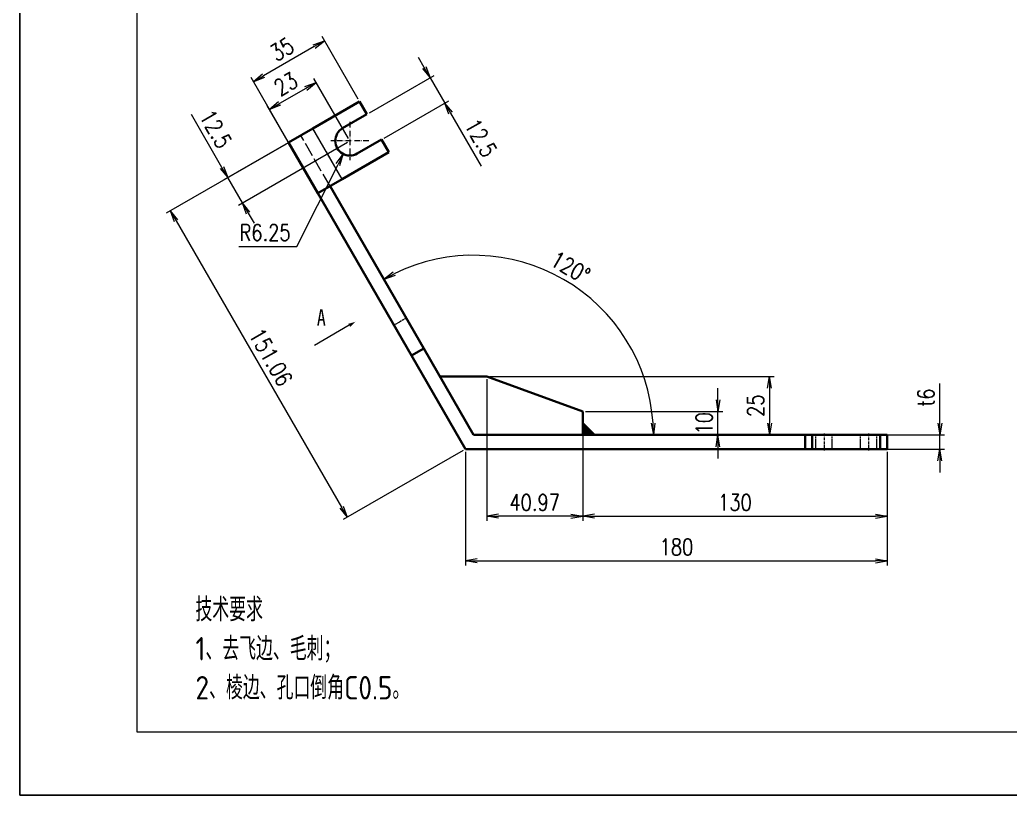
# Model space of a CAD drawing. Header units: millimetres. Extents: x -50143 to 104182, y -50696 to 54072.
# Drawn here: x -45632.8 to -45210.1, y 53474 to 53805 of the extents above; entities that cross this region are included whole.
import ezdxf
from ezdxf.enums import TextEntityAlignment as Align

# ---------------------------------------------------------------- set-up
doc = ezdxf.new("R2010")
doc.units = ezdxf.units.MM
doc.header["$LTSCALE"] = 0.5
doc.linetypes.add('DASHDOT', pattern=[18.5, 12, -3, 0.5, -3])
doc.linetypes.add('DASHED', pattern=[15, 12, -3])
for name, color, linetype, lineweight in [('DRAWING', 7, 'Continuous', 35), ('图框', 7, 'Continuous', 18), ('标注线', 3, 'Continuous', 18), ('粗实线', 7, 'Continuous', 35)]:
    doc.layers.add(name, color=color, linetype=linetype, lineweight=lineweight)
doc.layers.add('打印', color=7, linetype='Continuous', lineweight=15, plot=False)
doc.layers.add('打印-禁用', color=7, linetype='Continuous', lineweight=15, plot=False)
doc.layers.add('材质', color=7, linetype='Continuous')
doc.styles.add('DIM', font='romans.shx', dxfattribs={"width": 0.8, "bigfont": 'bigfont.shx'})
doc.styles.add('国标', font='simfang.ttf', dxfattribs={"width": 0.8})
doc.styles.add('机械长仿宋', font='gbenor.shx', dxfattribs={"height": 1, "bigfont": 'gbcbig.shx'})
doc.dimstyles.new('DEH 1-2', dxfattribs={"dimscale": 2, "dimtxt": 3.5, "dimasz": 2.5, "dimexe": 1, "dimexo": 0.625, "dimgap": 1.2, "dimtad": 1, "dimtoh": 1, "dimdsep": 46, "dimtxsty": 'DIM', "dimblk": 'OPEN', "dimcen": 0, "dimclrd": 8, "dimclre": 8, "dimclrt": 2, "dimazin": 2, "dimtfac": 0.5, "dimtmove": 0, "dimatfit": 3, "dimldrblk": 'OPEN', "dimfxl": 0, "dimtolj": 2, "dimlwd": 18, "dimlwe": 18, "dimarcsym": 0})
doc.dimstyles.new('DEH 1-2$0', dxfattribs={"dimscale": 2, "dimtxt": 3.5, "dimasz": 2.5, "dimexe": 1, "dimexo": 0.625, "dimgap": 1.2, "dimtad": 1, "dimdsep": 46, "dimtxsty": 'DIM', "dimblk": 'OPEN', "dimcen": 0, "dimclrd": 8, "dimclre": 8, "dimclrt": 2, "dimazin": 2, "dimtfac": 0.5, "dimtmove": 0, "dimatfit": 3, "dimldrblk": 'OPEN', "dimfxl": 0, "dimtolj": 2, "dimlwd": 13, "dimlwe": 13, "dimarcsym": 0})
doc.dimstyles.new('DEH 1-2$4', dxfattribs={"dimscale": 2, "dimtxt": 3.5, "dimasz": 2.5, "dimexe": 1, "dimexo": 0.625, "dimgap": 1.2, "dimtad": 1, "dimtoh": 1, "dimdsep": 46, "dimtxsty": 'DIM', "dimblk": 'OPEN', "dimcen": 0, "dimclrd": 8, "dimclre": 8, "dimclrt": 2, "dimazin": 2, "dimtfac": 0.5, "dimtofl": 0, "dimtmove": 0, "dimatfit": 3, "dimldrblk": 'OPEN', "dimfxl": 0, "dimtolj": 2, "dimlwd": 18, "dimlwe": 18, "dimarcsym": 0})

# ---------------------------------------------------------------- blocks, each defined once
blk = doc.blocks.new('GZDEH零件A3图框V01版')
at = {"layer": '图框', "linetype": 'Continuous'}
for p, q in [((2882.49, -1554.46), (2882.49, -1832.96)), ((2882.49, -1832.96), (3272.49, -1832.96))]:
    blk.add_line(p, q, dxfattribs=at)
at = {"layer": '打印-禁用', "linetype": 'Continuous'}
for p, q in [((2857.49, -1549.46), (2857.49, -1846.46)), ((2857.49, -1846.46), (3277.49, -1846.46))]:
    blk.add_line(p, q, dxfattribs=at)
blk = doc.blocks.new('DEH A3')
at = {"layer": '图框'}
blk.add_blockref('GZDEH零件A3图框V01版', (-2857.49, 1846.46), dxfattribs=at)
blk = doc.blocks.new('_Open')
at = {"color": 0, "linetype": 'ByBlock', "lineweight": -2}
for p, q in [((-1, 0.167), (0, 0)), ((-1, -0.167), (0, 0)), ((0, 0), (-1, 0))]:
    blk.add_line(p, q, dxfattribs=at)
blk = doc.blocks.new('*D456')
at = {"layer": 'Defpoints', "color": 0, "transparency": 16777216}
for p in [(-45442.59, 53621.76), (-45262.59, 53621.76), (-45262.59, 53574.06)]:
    blk.add_point(p, dxfattribs=at)
at = {"layer": '标注线', "color": 8, "lineweight": 13, "transparency": 16777216}
for p, q in [((-45442.59, 53620.51), (-45442.59, 53572.06)), ((-45262.59, 53620.51), (-45262.59, 53572.06)), ((-45437.59, 53574.06), (-45267.59, 53574.06))]:
    blk.add_line(p, q, dxfattribs=at)
at = {"layer": '标注线', "color": 8, "lineweight": 13, "transparency": 16777216, "xscale": 5, "yscale": 5, "zscale": 5, "rotation": 180}
blk.add_blockref('_Open', (-45442.59, 53574.06), dxfattribs=at)
at = {"layer": '标注线', "color": 8, "lineweight": 13, "transparency": 16777216, "xscale": 5, "yscale": 5, "zscale": 5}
blk.add_blockref('_Open', (-45262.59, 53574.06), dxfattribs=at)
at = {"layer": '标注线', "color": 2, "transparency": 16777216, "insert": (-45352.59, 53579.96), "char_height": 7, "attachment_point": 5, "style": 'DIM'}
blk.add_mtext('\\A2;180', dxfattribs=at)
blk = doc.blocks.new('*D457')
at = {"layer": 'Defpoints', "color": 0, "transparency": 16777216}
for p in [(-45518.12, 53752.58), (-45442.59, 53621.76), (-45493.04, 53592.63)]:
    blk.add_point(p, dxfattribs=at)
at = {"layer": '标注线', "color": 8, "lineweight": 13, "transparency": 16777216}
for p, q in [((-45519.2, 53751.95), (-45570.3, 53722.45)), ((-45566.07, 53719.12), (-45495.54, 53596.96)), ((-45443.67, 53621.13), (-45494.77, 53591.63))]:
    blk.add_line(p, q, dxfattribs=at)
at = {"layer": '标注线', "color": 8, "lineweight": 13, "transparency": 16777216, "xscale": 5, "yscale": 5, "zscale": 5}
for p, rotation in [((-45568.57, 53723.45), 119.999924196127), ((-45493.04, 53592.63), 299.999924196127)]:
    blk.add_blockref('_Open', p, dxfattribs=dict(at, rotation=rotation))
at = {"layer": '标注线', "color": 2, "transparency": 16777216, "insert": (-45525.7, 53660.99), "char_height": 7, "attachment_point": 5, "rotation": 299.9999, "style": 'DIM'}
blk.add_mtext('\\A2;151.06', dxfattribs=at)
blk = doc.blocks.new('*D458')
at = {"layer": 'Defpoints', "color": 0, "transparency": 16777216}
for p in [(-45533.11, 53778.55), (-45487.81, 53770.08), (-45518.12, 53752.58)]:
    blk.add_point(p, dxfattribs=at)
at = {"layer": '标注线', "color": 8, "lineweight": 13, "transparency": 16777216}
for p, q in [((-45488.43, 53771.16), (-45503.8, 53797.78)), ((-45507.13, 53793.55), (-45528.78, 53781.05)), ((-45518.74, 53753.66), (-45534.11, 53780.28))]:
    blk.add_line(p, q, dxfattribs=at)
at = {"layer": '标注线', "color": 8, "lineweight": 13, "transparency": 16777216, "xscale": 5, "yscale": 5, "zscale": 5}
for p, rotation in [((-45502.8, 53796.05), 30.00000037698202), ((-45533.11, 53778.55), 210.0000003769821)]:
    blk.add_blockref('_Open', p, dxfattribs=dict(at, rotation=rotation))
at = {"layer": '标注线', "color": 2, "transparency": 16777216, "insert": (-45520.9, 53792.41), "char_height": 7, "attachment_point": 5, "rotation": 30, "style": 'DIM'}
blk.add_mtext('\\A2;35', dxfattribs=at)
blk = doc.blocks.new('*D459')
at = {"layer": 'Defpoints', "color": 0, "transparency": 16777216}
for p in [(-45526.28, 53766.72), (-45491.95, 53753.25), (-45511.87, 53741.75)]:
    blk.add_point(p, dxfattribs=at)
at = {"layer": '标注线', "color": 8, "lineweight": 13, "transparency": 16777216}
for p, q in [((-45492.57, 53754.33), (-45507.36, 53779.95)), ((-45510.69, 53775.72), (-45521.95, 53769.22)), ((-45512.49, 53742.83), (-45527.28, 53768.45))]:
    blk.add_line(p, q, dxfattribs=at)
at = {"layer": '标注线', "color": 8, "lineweight": 13, "transparency": 16777216, "xscale": 5, "yscale": 5, "zscale": 5}
for p, rotation in [((-45506.36, 53778.22), 30.00000037697099), ((-45526.28, 53766.72), 210.0000003769711)]:
    blk.add_blockref('_Open', p, dxfattribs=dict(at, rotation=rotation))
at = {"layer": '标注线', "color": 2, "transparency": 16777216, "insert": (-45519.27, 53777.58), "char_height": 7, "attachment_point": 5, "rotation": 30, "style": 'DIM'}
blk.add_mtext('\\A2;23', dxfattribs=at)
blk = doc.blocks.new('*D460')
at = {"layer": 'Defpoints', "color": 0, "transparency": 16777216}
for p in [(-45498.2, 53764.08), (-45491.95, 53753.25), (-45544.05, 53737.6)]:
    blk.add_point(p, dxfattribs=at)
at = {"layer": '标注线', "color": 8, "lineweight": 13, "transparency": 16777216}
for p, q in [((-45546.55, 53741.93), (-45559.58, 53764.51)), ((-45499.28, 53763.45), (-45545.78, 53736.6)), ((-45493.03, 53752.63), (-45539.53, 53725.78)), ((-45537.8, 53726.78), (-45544.05, 53737.6)), ((-45535.3, 53722.45), (-45532.8, 53718.12))]:
    blk.add_line(p, q, dxfattribs=at)
at = {"layer": '标注线', "color": 8, "lineweight": 13, "transparency": 16777216, "xscale": 5, "yscale": 5, "zscale": 5}
for p, rotation in [((-45544.05, 53737.6), 300.000000376985), ((-45537.8, 53726.78), 120.0000003769851)]:
    blk.add_blockref('_Open', p, dxfattribs=dict(at, rotation=rotation))
at = {"layer": '标注线', "color": 2, "transparency": 16777216, "insert": (-45549.21, 53758.34), "char_height": 7, "attachment_point": 5, "rotation": 300, "style": 'DIM'}
blk.add_mtext('\\A2;12.5', dxfattribs=at)
blk = doc.blocks.new('*D461')
at = {"layer": 'Defpoints', "color": 0, "transparency": 16777216}
for p in [(-45451.44, 53769.42), (-45484.68, 53764.66), (-45478.43, 53753.84)]:
    blk.add_point(p, dxfattribs=at)
at = {"layer": '标注线', "color": 8, "lineweight": 13, "transparency": 16777216}
for p, q in [((-45460.19, 53784.58), (-45462.69, 53788.91)), ((-45483.6, 53765.29), (-45455.96, 53781.25)), ((-45457.69, 53780.25), (-45451.44, 53769.42)), ((-45477.35, 53754.46), (-45449.71, 53770.42)), ((-45448.94, 53765.09), (-45435.91, 53742.52))]:
    blk.add_line(p, q, dxfattribs=at)
at = {"layer": '标注线', "color": 8, "lineweight": 13, "transparency": 16777216, "xscale": 5, "yscale": 5, "zscale": 5}
for p, rotation in [((-45457.69, 53780.25), 300.0016790494849), ((-45451.44, 53769.42), 120.0016790494849)]:
    blk.add_blockref('_Open', p, dxfattribs=dict(at, rotation=rotation))
at = {"layer": '标注线', "color": 2, "transparency": 16777216, "insert": (-45436.07, 53754.59), "char_height": 7, "attachment_point": 5, "rotation": 300.0017, "style": 'DIM'}
blk.add_mtext('\\A2;12.5', dxfattribs=at)
blk = doc.blocks.new('*D462')
at = {"layer": 'Defpoints', "color": 0, "transparency": 16777216}
for p in [(-45491.95, 53753.25), (-45494.75, 53747.67)]:
    blk.add_point(p, dxfattribs=at)
at = {"layer": '标注线', "color": 8, "lineweight": 18, "transparency": 16777216}
for p, q in [((-45514.55, 53708.27), (-45497, 53743.2)), ((-45539.35, 53708.27), (-45514.55, 53708.27))]:
    blk.add_line(p, q, dxfattribs=at)
at = {"layer": '标注线', "color": 8, "lineweight": 18, "transparency": 16777216, "xscale": 5, "yscale": 5, "zscale": 5, "rotation": 63.31867424907331}
blk.add_blockref('_Open', (-45494.75, 53747.67), dxfattribs=at)
at = {"layer": '标注线', "color": 2, "transparency": 16777216, "insert": (-45528.15, 53714.17), "char_height": 7, "attachment_point": 5, "style": 'DIM'}
blk.add_mtext('\\A2;R6.25', dxfattribs=at)
blk = doc.blocks.new('*D463')
at = {"layer": 'Defpoints', "color": 0, "transparency": 16777216}
for p in [(-45380.36, 53677.07), (-45460.42, 53664.64), (-45439.12, 53627.76), (-45439.12, 53627.76), (-45297.59, 53627.76)]:
    blk.add_point(p, dxfattribs=at)
at = {"layer": '标注线', "color": 8, "lineweight": 18, "transparency": 16777216}
blk.add_line((-45461.04, 53665.73), (-45478.48, 53695.93), dxfattribs=at)
blk.add_arc((-45439.12, 53627.76), 76.71, 3.7352, 116.2641, dxfattribs=at)
at = {"layer": '标注线', "color": 8, "lineweight": 18, "transparency": 16777216, "xscale": 5, "yscale": 5, "zscale": 5}
for p, rotation in [((-45477.48, 53694.19), 208.1317090295654), ((-45362.41, 53627.76), 271.8675765686627)]:
    blk.add_blockref('_Open', p, dxfattribs=dict(at, rotation=rotation))
at = {"layer": '标注线', "color": 2, "transparency": 16777216, "insert": (-45397.82, 53699.3), "char_height": 7, "attachment_point": 5, "rotation": 329.9996, "style": 'DIM'}
blk.add_mtext('\\A2;120\\M+1818B', dxfattribs=at)
blk = doc.blocks.new('*D464')
at = {"layer": 'Defpoints', "color": 0, "transparency": 16777216}
for p in [(-45309.25, 53627.76), (-45240.19, 53627.76), (-45311.54, 53621.76)]:
    blk.add_point(p, dxfattribs=at)
at = {"layer": '标注线', "color": 8, "lineweight": 13, "transparency": 16777216}
for p, q in [((-45240.19, 53632.76), (-45240.19, 53649.76)), ((-45308, 53627.76), (-45238.19, 53627.76)), ((-45240.19, 53621.76), (-45240.19, 53627.76)), ((-45310.29, 53621.76), (-45238.19, 53621.76)), ((-45240.19, 53616.76), (-45240.19, 53611.76))]:
    blk.add_line(p, q, dxfattribs=at)
at = {"layer": '标注线', "color": 8, "lineweight": 13, "transparency": 16777216, "xscale": 5, "yscale": 5, "zscale": 5}
for p, rotation in [((-45240.19, 53627.76), 270), ((-45240.19, 53621.76), 90)]:
    blk.add_blockref('_Open', p, dxfattribs=dict(at, rotation=rotation))
at = {"layer": '标注线', "color": 2, "transparency": 16777216, "insert": (-45246.09, 53643.76), "char_height": 7, "attachment_point": 5, "rotation": 90, "style": 'DIM'}
blk.add_mtext('\\A2;{\\Fromans,bigfont|c134;t}6', dxfattribs=at)
blk = doc.blocks.new('*D465')
at = {"layer": 'Defpoints', "color": 0, "transparency": 16777216}
for p in [(-45392.59, 53637.76), (-45334.85, 53637.76), (-45392.59, 53627.76)]:
    blk.add_point(p, dxfattribs=at)
at = {"layer": '标注线', "color": 8, "lineweight": 13, "transparency": 16777216}
for p, q in [((-45334.85, 53642.76), (-45334.85, 53647.76)), ((-45391.34, 53637.76), (-45332.85, 53637.76)), ((-45334.85, 53627.76), (-45334.85, 53637.76)), ((-45391.34, 53627.76), (-45332.85, 53627.76)), ((-45334.85, 53622.76), (-45334.85, 53617.76))]:
    blk.add_line(p, q, dxfattribs=at)
at = {"layer": '标注线', "color": 8, "lineweight": 13, "transparency": 16777216, "xscale": 5, "yscale": 5, "zscale": 5}
for p, rotation in [((-45334.85, 53637.76), 270), ((-45334.85, 53627.76), 90)]:
    blk.add_blockref('_Open', p, dxfattribs=dict(at, rotation=rotation))
at = {"layer": '标注线', "color": 2, "transparency": 16777216, "insert": (-45340.75, 53632.76), "char_height": 7, "attachment_point": 5, "rotation": 90, "style": 'DIM'}
blk.add_mtext('\\A2;10', dxfattribs=at)
blk = doc.blocks.new('*D466')
at = {"layer": 'Defpoints', "color": 0, "transparency": 16777216}
for p in [(-45433.56, 53652.76), (-45423.48, 53627.76), (-45312.89, 53627.76)]:
    blk.add_point(p, dxfattribs=at)
at = {"layer": '标注线', "color": 8, "lineweight": 13, "transparency": 16777216}
for p, q in [((-45432.31, 53652.76), (-45310.89, 53652.76)), ((-45312.89, 53647.76), (-45312.89, 53632.76)), ((-45422.23, 53627.76), (-45310.89, 53627.76))]:
    blk.add_line(p, q, dxfattribs=at)
at = {"layer": '标注线', "color": 8, "lineweight": 13, "transparency": 16777216, "xscale": 5, "yscale": 5, "zscale": 5}
for p, rotation in [((-45312.89, 53652.76), 90), ((-45312.89, 53627.76), 270)]:
    blk.add_blockref('_Open', p, dxfattribs=dict(at, rotation=rotation))
at = {"layer": '标注线', "color": 2, "transparency": 16777216, "insert": (-45318.79, 53640.26), "char_height": 7, "attachment_point": 5, "rotation": 90, "style": 'DIM'}
blk.add_mtext('\\A2;25', dxfattribs=at)
blk = doc.blocks.new('*D467')
at = {"layer": 'Defpoints', "color": 0, "transparency": 16777216}
for p in [(-45392.59, 53637.76), (-45262.59, 53621.76), (-45262.59, 53593.06)]:
    blk.add_point(p, dxfattribs=at)
at = {"layer": '标注线', "color": 8, "lineweight": 13, "transparency": 16777216}
for p, q in [((-45392.59, 53636.51), (-45392.59, 53591.06)), ((-45262.59, 53620.51), (-45262.59, 53591.06)), ((-45387.59, 53593.06), (-45267.59, 53593.06))]:
    blk.add_line(p, q, dxfattribs=at)
at = {"layer": '标注线', "color": 8, "lineweight": 13, "transparency": 16777216, "xscale": 5, "yscale": 5, "zscale": 5, "rotation": 180}
blk.add_blockref('_Open', (-45392.59, 53593.06), dxfattribs=at)
at = {"layer": '标注线', "color": 8, "lineweight": 13, "transparency": 16777216, "xscale": 5, "yscale": 5, "zscale": 5}
blk.add_blockref('_Open', (-45262.59, 53593.06), dxfattribs=at)
at = {"layer": '标注线', "color": 2, "transparency": 16777216, "insert": (-45327.59, 53598.96), "char_height": 7, "attachment_point": 5, "style": 'DIM'}
blk.add_mtext('\\A2;130', dxfattribs=at)
blk = doc.blocks.new('*D468')
at = {"layer": 'Defpoints', "color": 0, "transparency": 16777216}
for p in [(-45433.56, 53652.76), (-45392.59, 53637.76), (-45433.56, 53593.06)]:
    blk.add_point(p, dxfattribs=at)
at = {"layer": '标注线', "color": 8, "lineweight": 13, "transparency": 16777216}
for p, q in [((-45433.56, 53651.51), (-45433.56, 53591.06)), ((-45392.59, 53636.51), (-45392.59, 53591.06)), ((-45397.59, 53593.06), (-45428.56, 53593.06))]:
    blk.add_line(p, q, dxfattribs=at)
at = {"layer": '标注线', "color": 8, "lineweight": 13, "transparency": 16777216, "xscale": 5, "yscale": 5, "zscale": 5, "rotation": 180}
blk.add_blockref('_Open', (-45433.56, 53593.06), dxfattribs=at)
at = {"layer": '标注线', "color": 8, "lineweight": 13, "transparency": 16777216, "xscale": 5, "yscale": 5, "zscale": 5}
blk.add_blockref('_Open', (-45392.59, 53593.06), dxfattribs=at)
at = {"layer": '标注线', "color": 2, "transparency": 16777216, "insert": (-45413.07, 53598.96), "char_height": 7, "attachment_point": 5, "style": 'DIM'}
blk.add_mtext('\\A2;40.97', dxfattribs=at)
blk = doc.blocks.new('WELDING_5')
at = {"layer": '粗实线'}
blk.add_hatch(color=256, dxfattribs=at).paths.add_polyline_path([(0, 5), (0, 0), (5, 0)])
for q in [(0, 5), (5, 0)]:
    blk.add_line((0, 0), q, dxfattribs=at)
blk.add_lwpolyline([(0, 5), (5, 0)], dxfattribs=at)

msp = doc.modelspace()

# ---------------------------------------------------------------- linework, layer by layer
at = {"color": 7, "lineweight": 35}
for p, q in [((-45507.724, 53758.577), (-45487.805, 53770.077)), ((-45505.616, 53730.926), (-45518.116, 53752.577)), ((-45475.305, 53748.426), (-45495.224, 53736.926)), ((-45465.616, 53661.644), (-45505.616, 53730.926)), ((-45460.42, 53664.644), (-45500.42, 53733.926)), ((-45460.42, 53664.644), (-45439.125, 53627.759)), ((-45465.616, 53661.644), (-45442.588, 53621.759)), ((-45433.558, 53652.759), (-45453.558, 53652.759)), ((-45392.588, 53637.759), (-45433.558, 53652.759)), ((-45439.125, 53627.759), (-45297.588, 53627.759)), ((-45265.588, 53627.759), (-45294.588, 53627.759)), ((-45297.588, 53621.759), (-45442.588, 53621.759)), ((-45265.588, 53621.759), (-45294.588, 53621.759))]:
    msp.add_line(p, q, dxfattribs=at)
at = {"color": 7, "lineweight": 35, "ltscale": 0.15625}
for p, q in [((-45487.805, 53770.077), (-45484.68, 53764.664)), ((-45478.43, 53753.839), (-45475.305, 53748.426))]:
    msp.add_line(p, q, dxfattribs=at)
at = {"color": 7, "lineweight": 35, "ltscale": 0.299985}
for p, q in [((-45495.072, 53758.664), (-45484.68, 53764.664)), ((-45518.116, 53752.577), (-45507.724, 53758.577)), ((-45488.822, 53747.839), (-45478.43, 53753.839)), ((-45495.224, 53736.926), (-45505.616, 53730.926))]:
    msp.add_line(p, q, dxfattribs=at)
at = {"color": 2, "linetype": 'DASHDOT', "lineweight": 13, "ltscale": 0.40625}
for p, q in [((-45491.947, 53761.377), (-45491.947, 53745.127)), ((-45483.822, 53753.252), (-45500.072, 53753.252))]:
    msp.add_line(p, q, dxfattribs=at)
at = {"color": 7, "lineweight": 13}
msp.add_line((-45495.224, 53736.926), (-45507.724, 53758.577), dxfattribs=at)
at = {"color": 1, "linetype": 'DASHED', "lineweight": 13}
for p, q in [((-45495.224, 53736.926), (-45507.724, 53758.577)), ((-45500.42, 53733.926), (-45512.92, 53755.577)), ((-45453.558, 53652.759), (-45439.125, 53627.759)), ((-45439.125, 53627.759), (-45392.588, 53627.759))]:
    msp.add_line(p, q, dxfattribs=at)
at = {"color": 7, "lineweight": 13, "ltscale": 2.13623e-05}
msp.add_line((-45489.673, 53676.016), (-45489.673, 53676.016), dxfattribs=at)
at = {"color": 1, "linetype": 'DASHED', "lineweight": 13, "ltscale": 0.150003}
msp.add_line((-45467.92, 53677.635), (-45473.116, 53674.635), dxfattribs=at)
at = {"color": 7, "lineweight": 13, "ltscale": 0.427546}
msp.add_line((-45492.183, 53674.567), (-45506.993, 53666.016), dxfattribs=at)
at = {"color": 7, "lineweight": 35, "ltscale": 0.150003}
msp.add_line((-45460.42, 53664.644), (-45465.616, 53661.644), dxfattribs=at)
at = {"color": 7, "lineweight": 35, "ltscale": 0.25}
msp.add_line((-45392.588, 53637.759), (-45392.588, 53627.759), dxfattribs=at)
at = {"color": 7, "lineweight": 35, "ltscale": 0.15}
for p, q in [((-45297.588, 53621.759), (-45297.588, 53627.759)), ((-45294.588, 53621.759), (-45294.588, 53627.759)), ((-45265.588, 53621.759), (-45265.588, 53627.759)), ((-45262.588, 53621.759), (-45262.588, 53627.759))]:
    msp.add_line(p, q, dxfattribs=at)
at = {"color": 7, "lineweight": 35, "ltscale": 0.075}
for p, q in [((-45294.588, 53627.759), (-45297.588, 53627.759)), ((-45262.588, 53627.759), (-45265.588, 53627.759)), ((-45294.588, 53621.759), (-45297.588, 53621.759)), ((-45262.588, 53621.759), (-45265.588, 53621.759))]:
    msp.add_line(p, q, dxfattribs=at)
at = {"color": 1, "linetype": 'DASHED', "lineweight": 13, "ltscale": 0.15}
for p, q in [((-45293.088, 53621.759), (-45293.088, 53627.759)), ((-45286.088, 53621.759), (-45286.088, 53627.759)), ((-45274.088, 53621.759), (-45274.088, 53627.759)), ((-45267.088, 53621.759), (-45267.088, 53627.759)), ((-45265.588, 53621.759), (-45265.588, 53627.759))]:
    msp.add_line(p, q, dxfattribs=at)
at = {"color": 2, "linetype": 'DASHDOT', "lineweight": 13, "ltscale": 0.180015}
for p, q in [((-45289.588, 53628.359), (-45289.588, 53621.159)), ((-45270.588, 53628.359), (-45270.588, 53621.159))]:
    msp.add_line(p, q, dxfattribs=at)
at = {"color": 7, "lineweight": 35}
msp.add_arc((-45491.947, 53753.252), 6.25, 120, 300, dxfattribs=at)
at = {"color": 7, "lineweight": 13}
msp.add_solid([(-45492.571, 53675.24), (-45489.673, 53676.016), (-45491.795, 53673.894)], dxfattribs=at)
at = {"layer": '打印'}
msp.add_lwpolyline([(-45632.817, 54067.997), (-44792.817, 54067.997), (-44792.817, 53473.997), (-45632.817, 53473.997)], close=True, dxfattribs=at)

# ---------------------------------------------------------------- block references
at = {"layer": 'DRAWING'}
msp.add_blockref('WELDING_5', (-45392.588, 53627.759), dxfattribs=at)
at = {"layer": '图框', "xscale": 2, "yscale": 2, "zscale": 2}
msp.add_blockref('DEH A3', (-45632.817, 53473.997), dxfattribs=at)

# ---------------------------------------------------------------- texts
at = {"layer": '材质', "color": 3, "style": '国标', "width": 0.8}
msp.add_text('A', height=7, dxfattribs=at).set_placement((-45504.139, 53674.457), align=Align.CENTER)
at = {"layer": '标注线', "color": 2, "insert": (-45557.861, 53514.763), "char_height": 10, "width": 229.64922, "attachment_point": 7, "style": '机械长仿宋'}
msp.add_mtext('\\A2;技术要求\\P1、去飞边、毛刺；\\P2、棱边、孔口倒角C0.5。', dxfattribs=at)

# ---------------------------------------------------------------- dimensions: what is measured, and where the dimension line sits
at = {"layer": '标注线'}
for p1, p2, distance, picture, middle in [((-45487.805, 53770.077), (-45518.116, 53752.577), -29.988, '*D458', (-45520.905, 53792.407)), ((-45484.68, 53764.664), (-45478.43, 53753.839), 31.162, '*D461', (-45436.066, 53754.589)), ((-45491.947, 53753.252), (-45511.866, 53741.751), -28.831, '*D459', (-45519.272, 53777.579)), ((-45491.947, 53753.252), (-45498.197, 53764.077), 52.948, '*D460', (-45549.209, 53758.336)), ((-45518.116, 53752.577), (-45442.588, 53621.759), -58.257, '*D457', (-45525.695, 53660.99))]:
    dim = msp.add_aligned_dim(p1=p1, p2=p2, distance=distance, dimstyle='DEH 1-2$0', dxfattribs=at)
    dim.commit()
    dim.dimension.update_dxf_attribs({"geometry": picture, "text_midpoint": middle})
dim = msp.add_radius_dim(center=(-45491.947, 53753.252), mpoint=(-45494.753, 53747.667), dimstyle='DEH 1-2$4', dxfattribs=at)
dim.commit()
dim.dimension.update_dxf_attribs({"geometry": '*D462', "text_midpoint": (-45528.151, 53708.273), "dimtype": 164})
dim = msp.add_angular_dim_2l(base=(-45380.36, 53677.068), line1=((-45439.125, 53627.759), (-45297.588, 53627.759)), line2=((-45460.42, 53664.644), (-45439.125, 53627.759)), dimstyle='DEH 1-2', dxfattribs=at)
dim.commit()
dim.dimension.update_dxf_attribs({"geometry": '*D463', "text_midpoint": (-45397.818, 53699.303)})
for base, p1, p2, picture, middle in [((-45312.892, 53627.759), (-45433.558, 53652.759), (-45423.481, 53627.759), '*D466', (-45312.892, 53640.259)), ((-45334.854, 53637.759), (-45392.588, 53627.759), (-45392.588, 53637.759), '*D465', (-45334.854, 53632.759))]:
    dim = msp.add_linear_dim(base=base, p1=p1, p2=p2, angle=90, dimstyle='DEH 1-2$0', dxfattribs=at)
    dim.commit()
    dim.dimension.update_dxf_attribs({"geometry": picture, "text_midpoint": middle, "dimtype": 160})
for base, p1, p2, picture, middle in [((-45433.558, 53593.06), (-45392.588, 53637.759), (-45433.558, 53652.759), '*D468', (-45413.073, 53598.96)), ((-45262.588, 53593.06), (-45392.588, 53637.759), (-45262.588, 53621.759), '*D467', (-45327.588, 53598.96)), ((-45262.588, 53574.064), (-45442.588, 53621.759), (-45262.588, 53621.759), '*D456', (-45352.588, 53579.964))]:
    dim = msp.add_linear_dim(base=base, p1=p1, p2=p2, dimstyle='DEH 1-2$0', dxfattribs=at)
    dim.commit()
    dim.dimension.update_dxf_attribs({"geometry": picture, "text_midpoint": middle})
dim = msp.add_linear_dim(base=(-45240.195, 53627.759), p1=(-45311.544, 53621.759), p2=(-45309.249, 53627.759), angle=90, text='{\\Fromans,bigfont|c134;t}<>', dimstyle='DEH 1-2$0', dxfattribs=at)
dim.commit()
dim.dimension.update_dxf_attribs({"geometry": '*D464', "text_midpoint": (-45246.095, 53643.759)})

doc.saveas('drawing.dxf')
